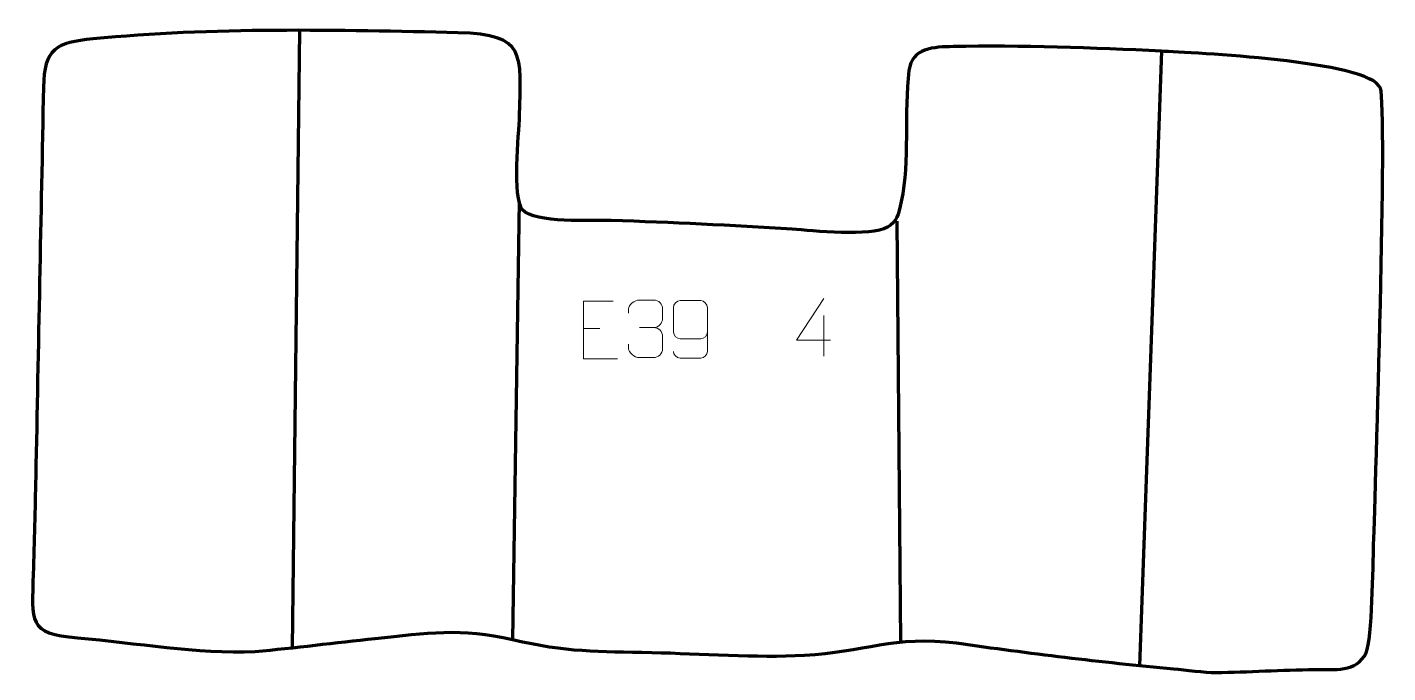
# Model space of a CAD drawing. Header units: millimetres. Extents: x -299 to 291, y -124 to 155.
import ezdxf

# ---------------------------------------------------------------- set-up
doc = ezdxf.new("R2010")
doc.units = ezdxf.units.MM
doc.header["$MEASUREMENT"] = 0
doc.layers.add('layer 2', color=7, linetype='Continuous')
doc.layers.add('layer 3', color=7, linetype='Continuous')

msp = doc.modelspace()

# ---------------------------------------------------------------- linework, layer by layer
at = {"layer": 'layer 2', "color": 142, "lineweight": 158}
for points in [[(-181.2195, 154.1239), (-181.2195, 154.1239), (-184.3994, -113.4923), (-184.3994, -113.4923)], [(192.4921, 145.0758), (192.4921, 145.0758), (182.953, -121.1672), (182.953, -121.1672)], [(-85.9951, 79.9684), (-85.9951, 79.9684), (-88.7884, -109.9313), (-88.7884, -109.9313)], [(77.7419, 71.4727), (77.7419, 71.4727), (79.403, -111.0345), (79.403, -111.0345)]]:
    msp.add_open_spline(points, degree=3, dxfattribs=at)
at = {"layer": 'layer 3', "color": 242, "lineweight": 158}
msp.add_open_spline([(284.5179, -68.7946), (284.2702, -77.6451), (283.8547, -109.4132), (281.2977, -115.7122), (281.2977, -115.7122), (276.9172, -124.3424), (267.4832, -122.7855), (259.0162, -122.8989), (259.0162, -122.8989), (244.6604, -123.091), (230.2267, -124.0373), (215.9583, -124.1896), (215.9583, -124.1896), (211.4032, -124.2382), (202.5774, -123.0356), (197.795, -122.5993), (197.795, -122.5993), (165.9924, -119.6821), (135.3026, -115.8802), (103.6969, -111.4249), (103.6969, -111.4249), (77.0101, -107.9077), (63.1199, -115.3969), (37.7751, -116.7328), (37.7751, -116.7328), (16.572, -117.8505), (-6.9852, -116.0192), (-28.4797, -115.5269), (-28.4797, -115.5269), (-51.7134, -115.1298), (-65.6828, -115.3487), (-88.7884, -109.9313), (-88.7884, -109.9313), (-111.4134, -104.6267), (-125.6477, -107.1523), (-148.3351, -109.4588), (-148.3351, -109.4588), (-165.5891, -111.2234), (-183.2359, -113.5981), (-200.4273, -115.0677), (-200.4273, -115.0677), (-225.8598, -116.2116), (-251.925, -111.3349), (-277.3871, -109.2091), (-277.3871, -109.2091), (-299.2247, -107.3859), (-297.1574, -102.2898), (-296.6204, -81.4818), (-296.6204, -81.4818), (-296.2588, -67.469), (-295.8125, -53.4615), (-295.5325, -39.4463), (-295.5325, -39.4463), (-294.4377, 16.8799), (-293.2931, 73.2052), (-292.1746, 129.531), (-292.1746, 129.531), (-291.8441, 146.1918), (-286.7473, 148.7934), (-270.6121, 150.3996), (-270.6121, 150.3996), (-219.6453, 155.473), (-163.6291, 154.2628), (-112.4921, 153.1037), (-112.4921, 153.1037), (-82.5313, 152.1701), (-85.2999, 144.2452), (-85.7615, 116.9967), (-85.7615, 116.9967), (-86.1034, 109.2692), (-88.8863, 81.4294), (-84.4866, 76.3899), (-84.4866, 76.3899), (-79.1896, 70.3227), (-54.3201, 71.9059), (-46.0846, 71.7186), (-46.0846, 71.7186), (-19.9061, 70.8309), (6.2645, 69.5947), (32.3982, 67.8778), (32.3982, 67.8778), (41.2383, 67.2971), (66.614, 64.6464), (73.681, 68.8037), (73.681, 68.8037), (77.8222, 71.2399), (78.4495, 74.1229), (79.7354, 79.9161), (79.7354, 79.9161), (83.4055, 97.6934), (80.8417, 118.2989), (83.0576, 136.7683), (83.0576, 136.7683), (84.2412, 146.6336), (94.0108, 146.9006), (102.1743, 147.0718), (102.1743, 147.0718), (131.4695, 147.6249), (163.2599, 146.5393), (192.4921, 145.0758), (192.4921, 145.0758), (204.644, 144.4674), (283.1177, 141.0837), (287.4487, 128.9848), (287.4487, 128.9848), (290.6488, 120.0453), (285.1772, -45.2747), (284.5179, -68.7946)], degree=3, knots=[0, 0, 0, 0, 0.03571429, 0.03571429, 0.03571429, 0.03571429, 0.07142857, 0.07142857, 0.07142857, 0.07142857, 0.10714286, 0.10714286, 0.10714286, 0.10714286, 0.14285714, 0.14285714, 0.14285714, 0.14285714, 0.17857143, 0.17857143, 0.17857143, 0.17857143, 0.21428571, 0.21428571, 0.21428571, 0.21428571, 0.25, 0.25, 0.25, 0.25, 0.28571429, 0.28571429, 0.28571429, 0.28571429, 0.32142857, 0.32142857, 0.32142857, 0.32142857, 0.35714286, 0.35714286, 0.35714286, 0.35714286, 0.39285714, 0.39285714, 0.39285714, 0.39285714, 0.42857143, 0.42857143, 0.42857143, 0.42857143, 0.46428571, 0.46428571, 0.46428571, 0.46428571, 0.5, 0.5, 0.5, 0.5, 0.53571429, 0.53571429, 0.53571429, 0.53571429, 0.57142857, 0.57142857, 0.57142857, 0.57142857, 0.60714286, 0.60714286, 0.60714286, 0.60714286, 0.64285714, 0.64285714, 0.64285714, 0.64285714, 0.67857143, 0.67857143, 0.67857143, 0.67857143, 0.71428571, 0.71428571, 0.71428571, 0.71428571, 0.75, 0.75, 0.75, 0.75, 0.78571429, 0.78571429, 0.78571429, 0.78571429, 0.82142857, 0.82142857, 0.82142857, 0.82142857, 0.85714286, 0.85714286, 0.85714286, 0.85714286, 0.89285714, 0.89285714, 0.89285714, 0.89285714, 0.92857143, 0.92857143, 0.92857143, 0.92857143, 1, 1, 1, 1], dxfattribs=at)
at = {"layer": 'layer 3', "color": 250, "lineweight": 9}
for points, knots in [([(-45.2459, 36.7572), (-45.2459, 36.7572), (-58.1198, 36.7572), (-58.1198, 36.7572), (-58.1198, 36.7572), (-58.1198, 36.7572), (-58.1198, 11.8036), (-58.1198, 11.8036), (-58.1198, 11.8036), (-58.1198, 11.8036), (-43.254, 11.8036), (-43.254, 11.8036)], [0, 0, 0, 0, 0.25, 0.25, 0.25, 0.25, 0.5, 0.5, 0.5, 0.5, 1, 1, 1, 1]), ([(-38.4948, 31.5256), (-38.4948, 31.5256), (-38.4948, 33.3828), (-38.4948, 33.3828), (-38.4948, 33.3828), (-38.5091, 35.1247), (-35.8446, 37.2428), (-33.7855, 37.2201), (-33.7855, 37.2201), (-31.7214, 37.2201), (-29.6574, 37.2201), (-27.5937, 37.2201), (-27.5937, 37.2201), (-25.3992, 37.2289), (-23.8009, 35.3821), (-23.7565, 33.47), (-23.7565, 33.47), (-23.7569, 32.0349), (-23.7569, 30.5998), (-23.7565, 29.1643), (-23.7565, 29.1643), (-23.8051, 27.5108), (-25.4077, 25.2808), (-27.606, 25.2908), (-27.606, 25.2908), (-25.4023, 25.2796), (-23.7943, 23.4764), (-23.7403, 21.4169), (-23.7403, 21.4169), (-23.7407, 19.6322), (-23.7407, 17.8475), (-23.7403, 16.0624), (-23.7403, 16.0624), (-23.7302, 14.001), (-25.7851, 12.2379), (-27.606, 12.246), (-27.606, 12.246), (-29.6713, 12.2463), (-31.7365, 12.2463), (-33.8021, 12.246), (-33.8021, 12.246), (-35.9707, 12.2575), (-38.5017, 14.6577), (-38.5203, 16.1195), (-38.5203, 16.1195), (-38.5203, 16.1195), (-38.5203, 18.0281), (-38.5203, 18.0281)], [0, 0, 0, 0, 0.07692308, 0.07692308, 0.07692308, 0.07692308, 0.15384615, 0.15384615, 0.15384615, 0.15384615, 0.23076923, 0.23076923, 0.23076923, 0.23076923, 0.30769231, 0.30769231, 0.30769231, 0.30769231, 0.38461538, 0.38461538, 0.38461538, 0.38461538, 0.46153846, 0.46153846, 0.46153846, 0.46153846, 0.53846154, 0.53846154, 0.53846154, 0.53846154, 0.61538462, 0.61538462, 0.61538462, 0.61538462, 0.69230769, 0.69230769, 0.69230769, 0.69230769, 0.76923077, 0.76923077, 0.76923077, 0.76923077, 0.84615385, 0.84615385, 0.84615385, 0.84615385, 1, 1, 1, 1]), ([(-19.1003, 14.9664), (-19.0762, 13.6269), (-17.72, 11.9736), (-16.1481, 12.008), (-16.1481, 12.008), (-13.1633, 12.0083), (-10.1781, 12.0083), (-7.1927, 12.008), (-7.1927, 12.008), (-5.9736, 11.993), (-4.2454, 13.4306), (-4.2404, 14.9664), (-4.2404, 14.9664), (-4.2407, 21.3268), (-4.2407, 27.6876), (-4.2404, 34.0484), (-4.2404, 34.0484), (-4.2451, 35.2113), (-5.9736, 36.9824), (-7.1927, 37.0068), (-7.1927, 37.0068), (-10.1781, 37.0065), (-13.1633, 37.0065), (-16.1481, 37.0068), (-16.1481, 37.0068), (-17.4262, 36.963), (-19.0959, 35.3485), (-19.1003, 34.0484), (-19.1003, 34.0484), (-19.1003, 30.465), (-19.1003, 26.882), (-19.1003, 23.2992), (-19.1003, 23.2992), (-19.0618, 21.821), (-17.4791, 20.3881), (-16.1481, 20.3902), (-16.1481, 20.3902), (-13.1633, 20.3899), (-10.1781, 20.3899), (-7.1927, 20.3902), (-7.1927, 20.3902), (-5.8632, 20.3852), (-4.2202, 21.8924), (-4.2619, 23.321)], [0, 0, 0, 0, 0.08333333, 0.08333333, 0.08333333, 0.08333333, 0.16666667, 0.16666667, 0.16666667, 0.16666667, 0.25, 0.25, 0.25, 0.25, 0.33333333, 0.33333333, 0.33333333, 0.33333333, 0.41666667, 0.41666667, 0.41666667, 0.41666667, 0.5, 0.5, 0.5, 0.5, 0.58333333, 0.58333333, 0.58333333, 0.58333333, 0.66666667, 0.66666667, 0.66666667, 0.66666667, 0.75, 0.75, 0.75, 0.75, 0.83333333, 0.83333333, 0.83333333, 0.83333333, 1, 1, 1, 1]), ([(49.0804, 19.7703), (49.0804, 19.7703), (34.2587, 19.7703), (34.2587, 19.7703), (34.2587, 19.7703), (34.2587, 19.7703), (46.1363, 37.8408), (46.1363, 37.8408)], [0, 0, 0, 0, 0.33333333, 0.33333333, 0.33333333, 0.33333333, 1, 1, 1, 1])]:
    msp.add_open_spline(points, degree=3, knots=knots, dxfattribs=at)
for points in [[(46.1363, 30.5314), (46.1363, 30.5314), (46.1363, 12.8667), (46.1363, 12.8667)], [(-58.1198, 24.8775), (-58.1198, 24.8775), (-50.9517, 24.8775), (-50.9517, 24.8775)], [(-33.7851, 25.2804), (-33.7851, 25.2804), (-27.5887, 25.2804), (-27.5887, 25.2804)]]:
    msp.add_open_spline(points, degree=3, dxfattribs=at)

doc.saveas('drawing.dxf')
